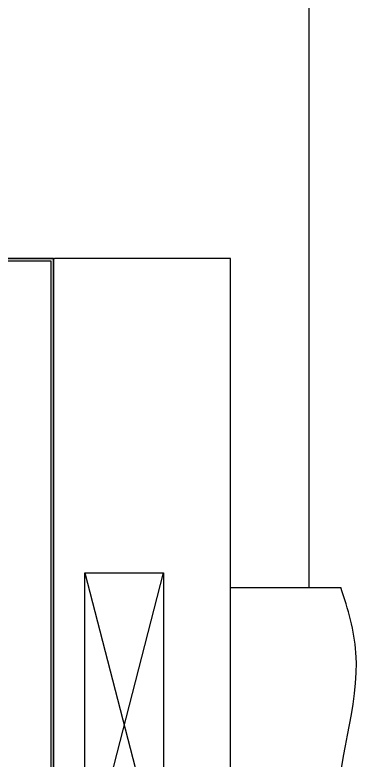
# Model space of a CAD drawing. Header units: millimetres. Extents: x 89450 to 753248, y -530175 to 1209785.
# Drawn here: x 272852 to 273730, y -168868 to -166971 of the extents above; entities that cross this region are included whole.
import ezdxf

# ---------------------------------------------------------------- set-up
doc = ezdxf.new("R2010")
doc.units = ezdxf.units.MM
doc.header["$LTSCALE"] = 150
doc.linetypes.add('HIDDEN', pattern=[9.525, 6.35, -3.175])
doc.layers.add('------00 Load Bank', color=3, linetype='Continuous')
doc.layers.add('-----35 Equipmnet Pad', color=7, linetype='Continuous')

msp = doc.modelspace()

# ---------------------------------------------------------------- linework, layer by layer
at = {"layer": '------00 Load Bank', "color": 161}
for p, q in [((272697.5, -167591.4), (272950.2, -167591.4)), ((272950.2, -167591.4), (272950.2, -169099.1)), ((272950.2, -167591.4), (272952.5, -167591.4)), ((273400.2, -168429.1, -9.9), (273681.3, -168429.1, -9.9))]:
    msp.add_line(p, q, dxfattribs=at)
at = {"layer": '------00 Load Bank', "color": 161, "elevation": 0}
for points in [[(272950.2, -167591.4), (271580.2, -167591.4), (271580.2, -170191.4), (272950.2, -170191.4), (272950.2, -167591.4)], [(272950.2, -170191.4), (273400.2, -170191.4), (273400.2, -167591.4), (272952.5, -167591.4)]]:
    msp.add_lwpolyline(points, dxfattribs=at)
for points in [[(272950.2, -170191.4), (271580.2, -170191.4), (271580.2, -167591.4), (272950.2, -167591.4)], [(272944.2, -167597.4), (271586.2, -167597.4), (271586.2, -170185.4), (272944.2, -170185.4)]]:
    msp.add_lwpolyline(points, close=True, dxfattribs=at)
at = {"layer": '------00 Load Bank', "color": 161, "linetype": 'HIDDEN', "ltscale": 5, "elevation": -9.9}
msp.add_lwpolyline([(273030.2, -169166.7), (273030.2, -168391.6), (273230.2, -168391.6), (273230.2, -169166.7)], close=True, dxfattribs=at)
for points in [[(273030.2, -169166.7), (273230.2, -168391.6)], [(273030.2, -168391.6), (273230.2, -169166.7)]]:
    msp.add_lwpolyline(points, dxfattribs=at)
at = {"layer": '------00 Load Bank', "color": 161}
msp.add_open_spline([(273686.3, -169129.1), (273678.3, -169091.9), (273651.9, -168915.1), (273754.6, -168675.7), (273699.5, -168483.8), (273681.3, -168429.1)], degree=3, knots=[124.01415, 124.01415, 124.01415, 124.01415, 238.000173, 663.61754, 833.548095, 833.548095, 833.548095, 833.548095], dxfattribs=at)
at = {"layer": '-----35 Equipmnet Pad', "color": 161, "ltscale": 5, "elevation": -9.9}
msp.add_lwpolyline([(273600.2, -168429.1), (273600.2, -165029.1)], dxfattribs=at)

doc.saveas('drawing.dxf')
